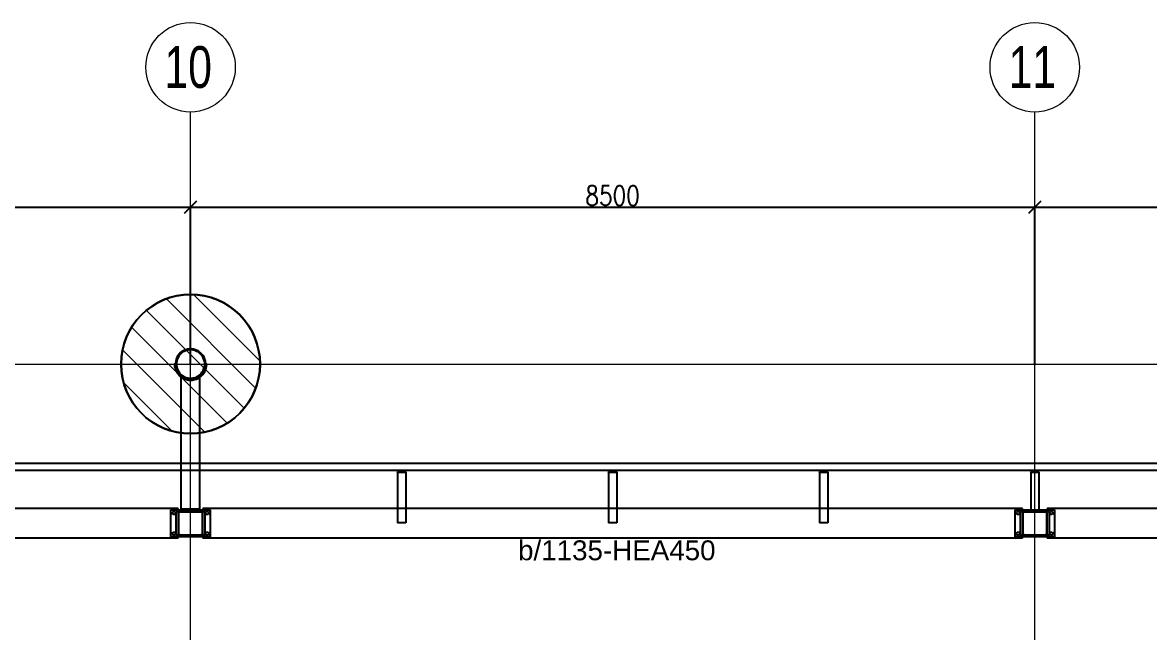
# Model space of a CAD drawing. Header units: millimetres. Extents: x -999 to 93225, y -17477 to 29086.
# Drawn here: x 36701 to 48047, y 22949 to 29086 of the extents above; entities that cross this region are included whole.
import ezdxf
from ezdxf.enums import TextEntityAlignment as Align

# ---------------------------------------------------------------- set-up
doc = ezdxf.new("R2010")
doc.units = ezdxf.units.MM
doc.header["$LTSCALE"] = 0.4
doc.linetypes.add('Grid Line', pattern=[3.33375, 1.905, -0.47625, 0.47625, -0.47625])
doc.layers.get('0').update_dxf_attribs({"color": 255})
for name, color, linetype, lineweight in [('0-3', 250, 'Continuous', 5), ('E_COLUMNAS', 1, 'Continuous', 18), ('E_COLUMNAS-1', 1, 'Continuous', 25), ('E_COLUMNAS-2', 1, 'Continuous', 9), ('E_COLUMNAS-3', 1, 'Continuous', 35), ('E_EJES', 8, 'Continuous', 9), ('E_EJES-1', 8, 'Grid Line', 9), ('E_TEXTO', 3, 'Continuous', 9), ('E_VIGAS-1', 254, 'Continuous', 25), ('E_VIGAS-2', 8, 'Continuous', 25), ('S-COLS-HDLN-1', 52, 'Continuous', 9), ('S-COLS-HDLN-2', 52, 'Continuous', 35)]:
    doc.layers.add(name, color=color, linetype=linetype, lineweight=lineweight)
doc.layers.add('COTAS', color=8, linetype='Continuous')
doc.styles.add('CNI_COTAS', font='romans.shx', dxfattribs={"width": 0.8})
doc.styles.add('Swis721 LtCn BT', font='swisscl.ttf', dxfattribs={"height": 0.42})
doc.styles.add('VERDANA', font='arial.ttf')
doc.dimstyles.new('1.5', dxfattribs={"dimscale": 0, "dimtxt": 200, "dimasz": 120, "dimexe": 4, "dimexo": 4, "dimgap": 15, "dimtad": 1, "dimdec": 0, "dimzin": 4, "dimdsep": 46, "dimtxsty": 'CNI_COTAS', "dimblk": 'OBLIQUE', "dimcen": -0.09, "dimclrd": 256, "dimclrt": 3, "dimadec": 0, "dimazin": 0, "dimtfac": 1, "dimtdec": 0, "dimtmove": 2, "dimatfit": 0, "dimldrblk": 'OBLIQUE', "dimfxl": 0.05, "dimtolj": 1, "dimtzin": 0, "dimarcsym": 0})

# ---------------------------------------------------------------- blocks, each defined once
blk = doc.blocks.new('EST_SFM_VIGA-METALICA-SECCION-C - EST_SFM_VIGA-METALICA-UPN160-1505289-_10_00m_N_E_-NIVEL-3 DOC')
at = {"layer": 'E_VIGAS-1'}
for p, q in [((44.822, 0.018), (-44.831, 0.018)), ((-44.831, -0.047), (44.822, -0.047))]:
    blk.add_line(p, q, dxfattribs=at)
blk = doc.blocks.new('DCTIB_CNI_EST_MOD-1A-FAC_0001_rvt-2-_10_00m_N_E_-NIVEL-3 DOC')
at = {"layer": 'E_VIGAS-1'}
for p, q in [((-46.539, 165.082), (-46.539, 165.096)), ((-46.534, 165.096), (-46.534, 165.082)), ((-44.414, 165.082), (-44.414, 165.096)), ((-44.409, 165.096), (-44.409, 165.082)), ((-42.289, 165.082), (-42.289, 165.096)), ((-42.284, 165.096), (-42.284, 165.082)), ((-40.165, 165.082), (-40.165, 165.096)), ((-40.16, 165.096), (-40.16, 165.082)), ((-46.578, 165.076), (-46.578, 165.077)), ((-46.578, 165.077), (-46.55, 165.077)), ((-46.578, 165.076), (-46.496, 165.076)), ((-46.496, 165.076), (-46.578, 165.076)), ((-46.578, 165.076), (-46.578, 164.564)), ((-46.539, 165.077), (-46.539, 165.082)), ((-46.534, 165.082), (-46.534, 165.077)), ((-46.524, 165.077), (-46.496, 165.077)), ((-46.496, 165.077), (-46.496, 165.076)), ((-46.496, 165.076), (-46.496, 164.564)), ((-44.453, 165.076), (-44.453, 165.077)), ((-44.453, 165.077), (-44.425, 165.077)), ((-44.453, 165.076), (-44.371, 165.076)), ((-44.371, 165.076), (-44.453, 165.076)), ((-44.453, 165.076), (-44.453, 164.564)), ((-44.414, 165.077), (-44.414, 165.082)), ((-44.409, 165.082), (-44.409, 165.077)), ((-44.399, 165.077), (-44.371, 165.077)), ((-44.371, 165.077), (-44.371, 165.076)), ((-44.371, 165.076), (-44.371, 164.564)), ((-42.328, 165.076), (-42.328, 165.077)), ((-42.328, 165.077), (-42.3, 165.077)), ((-42.328, 165.076), (-42.246, 165.076)), ((-42.246, 165.076), (-42.328, 165.076)), ((-42.328, 165.076), (-42.328, 164.564)), ((-42.289, 165.077), (-42.289, 165.082)), ((-42.284, 165.082), (-42.284, 165.077)), ((-42.274, 165.077), (-42.246, 165.077)), ((-42.246, 165.077), (-42.246, 165.076)), ((-42.246, 165.076), (-42.246, 164.564)), ((-40.203, 165.076), (-40.203, 165.077)), ((-40.203, 165.077), (-40.175, 165.077)), ((-40.203, 165.076), (-40.121, 165.076)), ((-40.121, 165.076), (-40.203, 165.076)), ((-40.203, 165.076), (-40.203, 164.685)), ((-40.165, 165.077), (-40.165, 165.082)), ((-40.16, 165.082), (-40.16, 165.077)), ((-40.149, 165.077), (-40.121, 165.077)), ((-40.121, 165.077), (-40.121, 165.076)), ((-40.121, 165.076), (-40.121, 164.685)), ((-40.121, 164.685), (-40.203, 164.685)), ((-46.496, 164.564), (-46.578, 164.564)), ((-44.371, 164.564), (-44.453, 164.564)), ((-42.246, 164.564), (-42.328, 164.564))]:
    blk.add_line(p, q, dxfattribs=at)
for points, knots in [([(-46.55, 165.077), (-46.549, 165.077), (-46.548, 165.077), (-46.545, 165.077), (-46.543, 165.078), (-46.541, 165.078), (-46.54, 165.08), (-46.539, 165.081), (-46.539, 165.082)], [0, 0, 0, 0, 0.142857, 0.285714, 0.428571, 0.571429, 0.785714, 1, 1, 1, 1]), ([(-46.539, 165.082), (-46.539, 165.081), (-46.54, 165.08), (-46.541, 165.078), (-46.543, 165.078), (-46.544, 165.077), (-46.545, 165.077), (-46.547, 165.077), (-46.549, 165.077), (-46.55, 165.077)], [0, 0, 0, 0, 0.285714, 0.428571, 0.571429, 0.678571, 0.732143, 0.785714, 1, 1, 1, 1]), ([(-46.524, 165.077), (-46.525, 165.077), (-46.526, 165.077), (-46.529, 165.077), (-46.531, 165.078), (-46.533, 165.078), (-46.534, 165.08), (-46.534, 165.081), (-46.534, 165.082)], [0, 0, 0, 0, 0.142857, 0.285714, 0.428571, 0.571429, 0.785714, 1, 1, 1, 1]), ([(-46.534, 165.082), (-46.534, 165.081), (-46.534, 165.08), (-46.532, 165.078), (-46.531, 165.078), (-46.529, 165.077), (-46.528, 165.077), (-46.527, 165.077), (-46.525, 165.077), (-46.524, 165.077)], [0, 0, 0, 0, 0.285714, 0.428571, 0.571429, 0.678571, 0.732143, 0.785714, 1, 1, 1, 1]), ([(-44.425, 165.077), (-44.424, 165.077), (-44.423, 165.077), (-44.42, 165.077), (-44.418, 165.078), (-44.416, 165.078), (-44.415, 165.08), (-44.414, 165.081), (-44.414, 165.082)], [0, 0, 0, 0, 0.142857, 0.285714, 0.428571, 0.571429, 0.785714, 1, 1, 1, 1]), ([(-44.414, 165.082), (-44.414, 165.081), (-44.415, 165.08), (-44.416, 165.078), (-44.418, 165.078), (-44.419, 165.077), (-44.42, 165.077), (-44.422, 165.077), (-44.424, 165.077), (-44.425, 165.077)], [0, 0, 0, 0, 0.285714, 0.428571, 0.571429, 0.678571, 0.732143, 0.785714, 1, 1, 1, 1]), ([(-44.399, 165.077), (-44.4, 165.077), (-44.401, 165.077), (-44.404, 165.077), (-44.406, 165.078), (-44.408, 165.078), (-44.409, 165.08), (-44.409, 165.081), (-44.409, 165.082)], [0, 0, 0, 0, 0.142857, 0.285714, 0.428571, 0.571429, 0.785714, 1, 1, 1, 1]), ([(-44.409, 165.082), (-44.409, 165.081), (-44.409, 165.08), (-44.407, 165.078), (-44.406, 165.078), (-44.404, 165.077), (-44.403, 165.077), (-44.402, 165.077), (-44.4, 165.077), (-44.399, 165.077)], [0, 0, 0, 0, 0.285714, 0.428571, 0.571429, 0.678571, 0.732143, 0.785714, 1, 1, 1, 1]), ([(-42.3, 165.077), (-42.299, 165.077), (-42.298, 165.077), (-42.295, 165.077), (-42.293, 165.078), (-42.291, 165.078), (-42.29, 165.08), (-42.289, 165.081), (-42.289, 165.082)], [0, 0, 0, 0, 0.142857, 0.285714, 0.428571, 0.571429, 0.785714, 1, 1, 1, 1]), ([(-42.289, 165.082), (-42.289, 165.081), (-42.29, 165.08), (-42.291, 165.078), (-42.293, 165.078), (-42.294, 165.077), (-42.295, 165.077), (-42.297, 165.077), (-42.299, 165.077), (-42.3, 165.077)], [0, 0, 0, 0, 0.285714, 0.428571, 0.571429, 0.678571, 0.732143, 0.785714, 1, 1, 1, 1]), ([(-42.274, 165.077), (-42.275, 165.077), (-42.276, 165.077), (-42.279, 165.077), (-42.281, 165.078), (-42.283, 165.078), (-42.284, 165.08), (-42.284, 165.081), (-42.284, 165.082)], [0, 0, 0, 0, 0.142857, 0.285714, 0.428571, 0.571429, 0.785714, 1, 1, 1, 1]), ([(-42.284, 165.082), (-42.284, 165.081), (-42.284, 165.08), (-42.282, 165.078), (-42.281, 165.078), (-42.279, 165.077), (-42.278, 165.077), (-42.277, 165.077), (-42.275, 165.077), (-42.274, 165.077)], [0, 0, 0, 0, 0.285714, 0.428571, 0.571429, 0.678571, 0.732143, 0.785714, 1, 1, 1, 1]), ([(-40.175, 165.077), (-40.174, 165.077), (-40.173, 165.077), (-40.17, 165.077), (-40.168, 165.078), (-40.166, 165.078), (-40.165, 165.08), (-40.165, 165.081), (-40.165, 165.082)], [0, 0, 0, 0, 0.142857, 0.285714, 0.428571, 0.571429, 0.785714, 1, 1, 1, 1]), ([(-40.165, 165.082), (-40.165, 165.081), (-40.165, 165.08), (-40.167, 165.078), (-40.168, 165.078), (-40.17, 165.077), (-40.171, 165.077), (-40.172, 165.077), (-40.174, 165.077), (-40.175, 165.077)], [0, 0, 0, 0, 0.285714, 0.428571, 0.571429, 0.678571, 0.732143, 0.785714, 1, 1, 1, 1]), ([(-40.149, 165.077), (-40.15, 165.077), (-40.151, 165.077), (-40.154, 165.077), (-40.156, 165.078), (-40.158, 165.078), (-40.159, 165.08), (-40.16, 165.081), (-40.16, 165.082)], [0, 0, 0, 0, 0.142857, 0.285714, 0.428571, 0.571429, 0.785714, 1, 1, 1, 1]), ([(-40.16, 165.082), (-40.16, 165.081), (-40.159, 165.08), (-40.158, 165.078), (-40.156, 165.078), (-40.155, 165.077), (-40.154, 165.077), (-40.152, 165.077), (-40.15, 165.077), (-40.149, 165.077)], [0, 0, 0, 0, 0.285714, 0.428571, 0.571429, 0.678571, 0.732143, 0.785714, 1, 1, 1, 1])]:
    blk.add_open_spline(points, degree=3, knots=knots, dxfattribs=at)
blk.add_blockref('EST_SFM_VIGA-METALICA-SECCION-C - EST_SFM_VIGA-METALICA-UPN160-1505289-_10_00m_N_E_-NIVEL-3 DOC', (-41.042, 165.143), dxfattribs=at)
blk = doc.blocks.new('EST_SCM_COLUMNA-METALICA-SECCION-CUADRADA - EST_SCM_COLUMNA-TUBULAR-CUADRADA_PTEØ_250x250e_8mm-V54-_10_00m_N_E_-NIVEL-3 DOC')
at = {"layer": 'S-COLS-HDLN-1'}
h = blk.add_hatch(dxfattribs=at)
h.set_pattern_fill('FP_27', color=256, style=0, pattern_type=2)
h.set_pattern_definition([(135, (48.662, -164.559), (-0.15909903, -0.15909903), [])])
h.paths.add_polyline_path([(-0.097, -0.125), (0.109, -0.125), (0.12, -0.12), (0.125, -0.109), (0.125, 0.109), (0.12, 0.12), (0.109, 0.125), (-0.109, 0.125), (-0.12, 0.12), (-0.125, 0.109), (-0.125, -0.109), (-0.12, -0.12), (-0.109, -0.125)])
h.paths.add_polyline_path([(-0.097, -0.117), (-0.109, -0.117), (-0.115, -0.115), (-0.117, -0.109), (-0.117, 0.109), (-0.115, 0.115), (-0.109, 0.117), (0.109, 0.117), (0.115, 0.115), (0.117, 0.109), (0.117, -0.109), (0.115, -0.115), (0.109, -0.117), (0.087, -0.117)])
at = {"layer": 'E_COLUMNAS-1'}
for p, q in [((0.109, 0.125), (-0.109, 0.125)), ((-0.109, 0.117), (0.109, 0.117)), ((-0.125, 0.109), (-0.125, -0.109)), ((-0.117, -0.109), (-0.117, 0.109)), ((0.117, 0.109), (0.117, -0.109)), ((0.125, -0.109), (0.125, 0.109)), ((0.109, -0.117), (-0.109, -0.117)), ((-0.109, -0.125), (0.109, -0.125))]:
    blk.add_line(p, q, dxfattribs=at)
for centre, radius, start, end in [((-0.109, 0.109), 0.016, 90, 180), ((-0.109, 0.109), 0.016, 139.7676, 178.6233), ((-0.109, 0.109), 0.016, 91.3767, 130.2324), ((-0.109, 0.109), 0.008, 90, 180), ((0.109, 0.109), 0.016, 360, 90), ((0.109, 0.109), 0.016, 49.7676, 88.6233), ((0.109, 0.109), 0.008, 0, 90), ((0.109, 0.109), 0.016, 1.3767, 40.2324), ((-0.109, -0.109), 0.016, 180, 270), ((-0.109, -0.109), 0.016, 181.3767, 220.2324), ((-0.109, -0.109), 0.008, 180, 270), ((0.109, -0.109), 0.016, 270, 360), ((0.109, -0.109), 0.008, 270, 360), ((0.109, -0.109), 0.016, 319.7676, 358.6233), ((-0.109, -0.109), 0.016, 229.7676, 268.6233), ((0.109, -0.109), 0.016, 271.3767, 310.2324)]:
    blk.add_arc(centre, radius, start, end, dxfattribs=at)
at = {"layer": 'S-COLS-HDLN-2'}
for centre, radius, start, end in [((-0.109, 0.109), 0.016, 130.4121, 139.5879), ((-0.109, 0.109), 0.008, 92.7534, 177.2466), ((0.109, 0.109), 0.008, 2.7534, 87.2466), ((0.109, 0.109), 0.016, 40.4121, 49.5879), ((-0.109, -0.109), 0.008, 182.7534, 267.2466), ((0.109, -0.109), 0.008, 272.7534, 357.2466), ((-0.109, -0.109), 0.016, 220.4121, 229.5879), ((0.109, -0.109), 0.016, 310.4121, 319.5879)]:
    blk.add_arc(centre, radius, start, end, dxfattribs=at)
blk = doc.blocks.new('Grid - CNI_NOMBRE EJES-372759-_10_00m_N_E_-NIVEL-3 DOC')
at = {"layer": 'E_EJES'}
blk.add_circle((0, 0), 0.003, dxfattribs=at)
blk = doc.blocks.new('EST_SCM_COLUMNA-METALICA-SECCION-CUADRADA - EST_SCM_COLUMNA-TUBULAR-CUADRADA_PTEØ_250x250e_8mm-3539288-_10_00m_N_E_-NIVEL-3 DOC')
at = {"layer": 'S-COLS-HDLN-1'}
h = blk.add_hatch(dxfattribs=at)
h.set_pattern_fill('FP_26', color=256, style=0, pattern_type=2)
h.set_pattern_definition([(135, (57.162, -164.559), (-0.15909903, -0.15909903), [])])
h.paths.add_polyline_path([(0.109, -0.125), (0.12, -0.12), (0.125, -0.109), (0.125, 0.109), (0.12, 0.12), (0.109, 0.125), (-0.11, 0.124), (-0.12, 0.12), (-0.125, 0.109), (-0.125, -0.109), (-0.12, -0.12), (-0.109, -0.125), (-0.042, -0.125)])
h.paths.add_polyline_path([(-0.042, -0.117), (-0.11, -0.117), (-0.115, -0.115), (-0.117, -0.109), (-0.117, 0.109), (-0.115, 0.115), (-0.109, 0.117), (0.109, 0.117), (0.115, 0.115), (0.117, 0.109), (0.117, -0.109), (0.115, -0.115), (0.109, -0.117)])
at = {"layer": 'E_COLUMNAS-1'}
for p, q in [((0.109, 0.125), (-0.109, 0.125)), ((-0.109, 0.117), (0.109, 0.117)), ((-0.125, 0.109), (-0.125, -0.109)), ((-0.117, -0.109), (-0.117, 0.109)), ((0.117, 0.109), (0.117, -0.109)), ((0.125, -0.109), (0.125, 0.109)), ((0.109, -0.117), (-0.109, -0.117)), ((-0.109, -0.125), (0.109, -0.125))]:
    blk.add_line(p, q, dxfattribs=at)
for centre, radius, start, end in [((-0.109, 0.109), 0.016, 90, 180), ((-0.109, 0.109), 0.016, 139.7676, 178.6233), ((-0.109, 0.109), 0.016, 91.3767, 130.2324), ((-0.109, 0.109), 0.008, 90, 180), ((0.109, 0.109), 0.016, 360, 90), ((0.109, 0.109), 0.016, 49.7676, 88.6233), ((0.109, 0.109), 0.008, 0, 90), ((0.109, 0.109), 0.016, 1.3767, 40.2324), ((-0.109, -0.109), 0.016, 180, 270), ((-0.109, -0.109), 0.016, 181.3767, 220.2324), ((-0.109, -0.109), 0.008, 180, 270), ((0.109, -0.109), 0.016, 270, 360), ((0.109, -0.109), 0.008, 270, 360), ((0.109, -0.109), 0.016, 319.7676, 358.6233), ((-0.109, -0.109), 0.016, 229.7676, 268.6233), ((0.109, -0.109), 0.016, 271.3767, 310.2324)]:
    blk.add_arc(centre, radius, start, end, dxfattribs=at)
at = {"layer": 'S-COLS-HDLN-2'}
for centre, radius, start, end in [((-0.109, 0.109), 0.016, 130.4121, 139.5879), ((-0.109, 0.109), 0.008, 92.7534, 177.2466), ((0.109, 0.109), 0.008, 2.7534, 87.2466), ((0.109, 0.109), 0.016, 40.4121, 49.5879), ((-0.109, -0.109), 0.008, 182.7534, 267.2466), ((0.109, -0.109), 0.008, 272.7534, 357.2466), ((-0.109, -0.109), 0.016, 220.4121, 229.5879), ((0.109, -0.109), 0.016, 310.4121, 319.5879)]:
    blk.add_arc(centre, radius, start, end, dxfattribs=at)
blk = doc.blocks.new('Bolt-72226993-2642 - 1511')
at = {"color": 7, "linetype": 'Continuous'}
for p, q in [((38039, 30182), (38047, 30197)), ((38047, 30167), (38039, 30182)), ((38047, 30197), (38065, 30197)), ((38065, 30197), (38073, 30182)), ((38073, 30182), (38065, 30167)), ((38374, 30182), (38382, 30197)), ((38382, 30167), (38374, 30182)), ((38382, 30197), (38400, 30197)), ((38400, 30197), (38408, 30182)), ((38408, 30182), (38400, 30167)), ((38065, 30167), (38047, 30167)), ((38400, 30167), (38382, 30167)), ((38039, 29972), (38047, 29987)), ((38047, 29957), (38039, 29972)), ((38047, 29987), (38065, 29987)), ((38065, 29957), (38047, 29957)), ((38065, 29987), (38073, 29972)), ((38073, 29972), (38065, 29957)), ((38374, 29972), (38382, 29987)), ((38382, 29957), (38374, 29972)), ((38382, 29987), (38400, 29987)), ((38400, 29957), (38382, 29957)), ((38400, 29987), (38408, 29972)), ((38408, 29972), (38400, 29957))]:
    blk.add_line(p, q, dxfattribs=at)
blk = doc.blocks.new('Part-72226993-2641 - 1511')
at = {"color": 2, "linetype": 'Continuous'}
for p, q in [((38026, 30212), (38421, 30212)), ((38026, 29942), (38026, 30212)), ((38421, 30212), (38421, 29942)), ((38421, 29942), (38026, 29942))]:
    blk.add_line(p, q, dxfattribs=at)
blk = doc.blocks.new('_Oblique')
at = {"color": 0, "linetype": 'ByBlock', "lineweight": -2}
blk.add_line((-0.5, -0.5), (0.5, 0.5), dxfattribs=at)
blk = doc.blocks.new('*D844')
at = {"layer": 'COTAS', "color": 0, "lineweight": -2, "transparency": 16777216}
for p, q in [((29892, 25689), (29892, 27233)), ((38392, 25650), (38392, 27233))]:
    blk.add_line(p, q, dxfattribs=at)
at = {"layer": 'COTAS', "lineweight": -2, "transparency": 16777216}
blk.add_line((29892, 27229), (38392, 27229), dxfattribs=at)
at = {"layer": 'Defpoints', "color": 0, "transparency": 16777216}
for p in [(38392, 27229), (29892, 25685), (38392, 25646)]:
    blk.add_point(p, dxfattribs=at)
at = {"layer": 'COTAS', "lineweight": -2, "transparency": 16777216, "xscale": 120, "yscale": 120, "zscale": 120, "rotation": 180}
blk.add_blockref('_Oblique', (29892, 27229), dxfattribs=at)
at = {"layer": 'COTAS', "lineweight": -2, "transparency": 16777216, "xscale": 120, "yscale": 120, "zscale": 120}
blk.add_blockref('_Oblique', (38392, 27229), dxfattribs=at)
at = {"layer": 'COTAS', "color": 3, "transparency": 16777216, "insert": (34142, 27344), "char_height": 200, "attachment_point": 5, "style": 'CNI_COTAS'}
blk.add_mtext('\\A1;8500', dxfattribs=at)
blk = doc.blocks.new('*D845')
at = {"layer": 'COTAS', "color": 0, "lineweight": -2, "transparency": 16777216}
for p, q in [((38392, 25650), (38392, 27233)), ((46892, 25645), (46892, 27233))]:
    blk.add_line(p, q, dxfattribs=at)
at = {"layer": 'COTAS', "lineweight": -2, "transparency": 16777216}
blk.add_line((38392, 27229), (46892, 27229), dxfattribs=at)
at = {"layer": 'Defpoints', "color": 0, "transparency": 16777216}
for p in [(46892, 27229), (38392, 25646), (46892, 25641)]:
    blk.add_point(p, dxfattribs=at)
at = {"layer": 'COTAS', "lineweight": -2, "transparency": 16777216, "xscale": 120, "yscale": 120, "zscale": 120, "rotation": 180}
blk.add_blockref('_Oblique', (38392, 27229), dxfattribs=at)
at = {"layer": 'COTAS', "lineweight": -2, "transparency": 16777216, "xscale": 120, "yscale": 120, "zscale": 120}
blk.add_blockref('_Oblique', (46892, 27229), dxfattribs=at)
at = {"layer": 'COTAS', "color": 3, "transparency": 16777216, "insert": (42642, 27344), "char_height": 200, "attachment_point": 5, "style": 'CNI_COTAS'}
blk.add_mtext('\\A1;8500', dxfattribs=at)
blk = doc.blocks.new('*D846')
at = {"layer": 'COTAS', "color": 0, "lineweight": -2, "transparency": 16777216}
for p, q in [((46892, 25645), (46892, 27233)), ((55392, 25654), (55392, 27233))]:
    blk.add_line(p, q, dxfattribs=at)
at = {"layer": 'COTAS', "lineweight": -2, "transparency": 16777216}
blk.add_line((46892, 27229), (55392, 27229), dxfattribs=at)
at = {"layer": 'Defpoints', "color": 0, "transparency": 16777216}
for p in [(55392, 27229), (55392, 25650), (46892, 25641)]:
    blk.add_point(p, dxfattribs=at)
at = {"layer": 'COTAS', "lineweight": -2, "transparency": 16777216, "xscale": 120, "yscale": 120, "zscale": 120, "rotation": 180}
blk.add_blockref('_Oblique', (46892, 27229), dxfattribs=at)
at = {"layer": 'COTAS', "lineweight": -2, "transparency": 16777216, "xscale": 120, "yscale": 120, "zscale": 120}
blk.add_blockref('_Oblique', (55392, 27229), dxfattribs=at)
at = {"layer": 'COTAS', "color": 3, "transparency": 16777216, "insert": (51142, 27344), "char_height": 200, "attachment_point": 5, "style": 'CNI_COTAS'}
blk.add_mtext('\\A1;8500', dxfattribs=at)

msp = doc.modelspace()

# ---------------------------------------------------------------- hatches: boundary and pattern name
at = {"layer": 'E_COLUMNAS'}
h = msp.add_hatch(dxfattribs=at)
h.set_pattern_fill('FP_1', color=256, scale=1000, style=0, pattern_type=2)
h.set_pattern_definition([(135, (104054.57, -115012.8), (-159.09903, -159.09903), [])])
h.paths.add_polyline_path([(38392.5, 24949.6), (38483.8, 24955.6), (38573.6, 24973.5), (38660.4, 25002.9), (38742.5, 25043.4), (38818.6, 25094.3), (38887.5, 25154.6), (38947.8, 25223.5), (38998.7, 25299.6), (39039.2, 25381.7), (39068.6, 25468.4), (39086.5, 25558.2), (39092.5, 25649.6), (39086.5, 25741), (39068.6, 25830.8), (39039.2, 25917.5), (38998.7, 25999.6), (38947.8, 26075.7), (38887.5, 26144.6), (38818.6, 26205), (38736.1, 26259), (38660.4, 26296.3), (38573.6, 26325.8), (38483.8, 26343.6), (38392.5, 26349.6), (38301.1, 26343.6), (38211.3, 26325.8), (38124.6, 26296.3), (38042.5, 26255.8), (37966.3, 26205), (37897.5, 26144.6), (37837.1, 26075.7), (37786.3, 25999.6), (37745.8, 25917.5), (37716.3, 25830.8), (37698.5, 25741), (37692.5, 25649.6), (37698.5, 25558.2), (37716.3, 25468.4), (37745.8, 25381.7), (37786.3, 25299.6), (37837.1, 25223.5), (37897.5, 25154.6), (37966.3, 25094.3), (38042.5, 25043.4), (38124.6, 25002.9), (38211.3, 24973.5), (38301.1, 24955.6)])
h = msp.add_hatch(dxfattribs=at)
h.set_pattern_fill('FP_1', color=256, scale=1000, style=0, pattern_type=2)
h.set_pattern_definition([(135, (104054.57, -115012.8), (-159.09903, -159.09903), [])])
h.paths.add_polyline_path([(38392.5, 24949.6), (38483.8, 24955.6), (38573.6, 24973.5), (38660.4, 25002.9), (38742.5, 25043.4), (38818.6, 25094.3), (38887.5, 25154.6), (38947.8, 25223.5), (38998.7, 25299.6), (39039.2, 25381.7), (39068.6, 25468.4), (39086.5, 25558.2), (39092.5, 25649.6), (39086.5, 25741), (39068.6, 25830.8), (39039.2, 25917.5), (38998.7, 25999.6), (38947.8, 26075.7), (38887.5, 26144.6), (38818.6, 26205), (38736.1, 26259), (38660.4, 26296.3), (38573.6, 26325.8), (38483.8, 26343.6), (38392.5, 26349.6), (38301.1, 26343.6), (38211.3, 26325.8), (38124.6, 26296.3), (38042.5, 26255.8), (37966.3, 26205), (37897.5, 26144.6), (37837.1, 26075.7), (37786.3, 25999.6), (37745.8, 25917.5), (37716.3, 25830.8), (37698.5, 25741), (37692.5, 25649.6), (37698.5, 25558.2), (37716.3, 25468.4), (37745.8, 25381.7), (37786.3, 25299.6), (37837.1, 25223.5), (37897.5, 25154.6), (37966.3, 25094.3), (38042.5, 25043.4), (38124.6, 25002.9), (38211.3, 24973.5), (38301.1, 24955.6)])
at = {"layer": 'E_COLUMNAS-2'}
h = msp.add_hatch(dxfattribs=at)
h.set_pattern_fill('FP_1', color=256, scale=1000, style=0, pattern_type=2)
h.set_pattern_definition([(135, (87054.57, -140512.8), (-159.09903, -159.09903), [])])
h.paths.add_polyline_path([(47001.5, 23921.5), (47012.8, 23926.2), (47017.5, 23937.6), (47017.5, 24155.5), (47012.8, 24166.8), (47001.5, 24171.5), (46783.5, 24171.5), (46772.2, 24166.8), (46767.5, 24155.5), (46767.5, 23937.5), (46772.2, 23926.2), (46783.5, 23921.5), (46923.4, 23921.5)])
h.paths.add_polyline_path([(46783.5, 23929.5), (46777.8, 23931.8), (46775.5, 23937.5), (46775.5, 24155.5), (46777.8, 24161.2), (46783.5, 24163.5), (47001.6, 24163.4), (47007.1, 24161.2), (47009.5, 24155.4), (47009.3, 23937.2), (47007.1, 23931.8), (47001.5, 23929.5), (46923.4, 23929.5)])

# ---------------------------------------------------------------- linework, layer by layer
at = {"color": 2, "linetype": 'Continuous'}
for points in [[(38542, 25679.4, 1), (38242.9, 25619.9, 1)], [(38532.2, 25621.8, 1), (38252.7, 25677.4, 1)]]:
    msp.add_lwpolyline(points, format="xyb", close=True, dxfattribs=at)
at = {"layer": 'E_COLUMNAS-1'}
for p, q in [((47001.5, 24171.5), (46783.5, 24171.5)), ((46775.5, 23937.5), (46775.5, 24155.5)), ((46783.5, 24163.5), (47001.5, 24163.5)), ((47009.5, 24155.5), (47009.5, 23937.5)), ((47017.5, 23937.5), (47017.5, 24155.5)), ((47001.5, 23929.5), (46783.5, 23929.5)), ((46783.5, 23921.5), (47001.5, 23921.5))]:
    msp.add_line(p, q, dxfattribs=at)
msp.add_circle((38392.5, 25649.6), 700, dxfattribs=at)
for centre, radius, start, end in [((38392.5, 25649.6), 700, 0, 180), ((38392.5, 25649.6), 700, 180, 0), ((46783.5, 24155.5), 16, 90, 180), ((46783.5, 24155.5), 16, 90, 180), ((46783.5, 24155.5), 16, 91.37671, 130.23244), ((46783.5, 24155.5), 16, 91.37671, 130.23244), ((47001.5, 24155.5), 16, 0, 90), ((47001.5, 24155.5), 16, 0, 90), ((47001.5, 24155.5), 16, 49.76756, 88.62329), ((47001.5, 24155.5), 16, 49.76756, 88.62329), ((46783.5, 24155.5), 16, 139.76756, 178.62329), ((46783.5, 24155.5), 8, 90, 180), ((46783.5, 24155.5), 8, 90, 180), ((47001.5, 24155.5), 8, 0, 90), ((47001.5, 24155.5), 8, 0, 90), ((47001.5, 24155.5), 16, 1.37671, 40.23244), ((47001.5, 24155.5), 16, 1.37671, 40.23244), ((46783.5, 23937.5), 16, 180, 270), ((46783.5, 23937.5), 16, 180, 270), ((46783.5, 23937.5), 16, 181.37671, 220.23244), ((46783.5, 23937.5), 16, 229.76756, 268.62329), ((46783.5, 23937.5), 16, 229.76756, 268.62329), ((46783.5, 23937.5), 8, 180, 270), ((46783.5, 23937.5), 8, 180, 270), ((47001.5, 23937.5), 16, 270, 0), ((47001.5, 23937.5), 8, 270, 0), ((47001.5, 23937.5), 16, 270, 0), ((47001.5, 23937.5), 8, 270, 0), ((47001.5, 23937.5), 16, 271.37671, 310.23244), ((47001.5, 23937.5), 16, 271.37671, 310.23244), ((47001.5, 23937.5), 16, 319.76756, 358.62329), ((47001.5, 23937.5), 16, 319.76756, 358.62329)]:
    msp.add_arc(centre, radius, start, end, dxfattribs=at)
at = {"layer": 'E_EJES-1'}
for p, q in [((38392.5, -2529.9), (38392.5, 28185.7)), ((46892.5, -2529.9), (46892.5, 28185.7)), ((-99.3, 25649.6), (92325, 25649.6))]:
    msp.add_line(p, q, dxfattribs=at)
at = {"layer": 'E_VIGAS-2'}
for p, q in [((38297.5, 24191.5), (38297.5, 25518)), ((38487.5, 24171.5), (38487.5, 25518)), ((38267.5, 24196.5), (30017.5, 24196.5)), ((38267.5, 24187.7), (38267.5, 24196.5)), ((38297.5, 24191.5), (38487.5, 24191.5)), ((46767.5, 24196.5), (38517.5, 24196.5)), ((38517.5, 24196.5), (38517.5, 24187.7)), ((46767.5, 24187.7), (46767.5, 24196.5)), ((55222.5, 24196.5), (47017.5, 24196.5)), ((47017.5, 24196.5), (47017.5, 24187.7)), ((38247.5, 23937.5), (38247.5, 24155.5)), ((38537.5, 24155.5), (38537.5, 23937.5)), ((46747.5, 23937.5), (46747.5, 24155.5)), ((47037.5, 24155.5), (47037.5, 23937.5)), ((38267.5, 23896.5), (30017.5, 23896.5)), ((38267.5, 23896.5), (38267.5, 23905.2)), ((38517.5, 23905.2), (38517.5, 23896.5)), ((46767.5, 23896.5), (38517.5, 23896.5)), ((46767.5, 23896.5), (46767.5, 23905.2)), ((47017.5, 23905.2), (47017.5, 23896.5)), ((47017.5, 23905.2), (47017.5, 23896.5)), ((55222.5, 23896.5), (47017.5, 23896.5))]:
    msp.add_line(p, q, dxfattribs=at)
msp.add_lwpolyline([(38533.5, 25592.5), (38527, 25579.1), (38526, 25577.2), (38518.6, 25564.5), (38515.8, 25560.4), (38506.8, 25549.4), (38504.7, 25547.1), (38493.8, 25536.3), (38491.7, 25534.5), (38480.7, 25525.4), (38476.4, 25522.4), (38463.7, 25515.3), (38461.7, 25514.3), (38448.2, 25507.9), (38444.1, 25506.4), (38430.5, 25502.3), (38426.9, 25501.4), (38411.8, 25498.8), (38409.6, 25498.5), (38395.4, 25497.1), (38389.5, 25497.1), (38375.3, 25498.5), (38373.2, 25498.8), (38358.1, 25501.4), (38354.5, 25502.3), (38340.8, 25506.4), (38336.8, 25507.9), (38323.2, 25514.3), (38321.3, 25515.3), (38308.6, 25522.4), (38304.2, 25525.4), (38293.2, 25534.5), (38291.1, 25536.3), (38280.3, 25547.1), (38278.2, 25549.4), (38269.1, 25560.4), (38266.3, 25564.5), (38259, 25577.2), (38258, 25579.1), (38251.5, 25592.5), (38249.8, 25596.9), (38245.7, 25610.5), (38244.9, 25613.8), (38242.1, 25628.8), (38241.7, 25631.3), (38240.1, 25648.3), (38230.1, 25647.3), (38231.8, 25630.3), (38232.3, 25627), (38235, 25612), (38236.1, 25607.6), (38240.2, 25594), (38242.5, 25588.2), (38249, 25574.8), (38250.3, 25572.2), (38257.6, 25559.5), (38261.4, 25554.1), (38270.4, 25543), (38273.2, 25540), (38284.1, 25529.2), (38286.9, 25526.7), (38297.9, 25517.7), (38303.7, 25513.7), (38316.4, 25506.6), (38319, 25505.3), (38332.5, 25498.9), (38337.9, 25496.8), (38351.6, 25492.7), (38356.4, 25491.5), (38371.5, 25488.9), (38374.4, 25488.6), (38388.6, 25487.2), (38396.4, 25487.2), (38410.6, 25488.6), (38413.5, 25488.9), (38428.6, 25491.5), (38433.4, 25492.7), (38447, 25496.8), (38452.4, 25498.9), (38466, 25505.3), (38468.6, 25506.6), (38481.3, 25513.7), (38487.1, 25517.7), (38498.1, 25526.7), (38500.8, 25529.2), (38511.7, 25540), (38514.5, 25543), (38523.6, 25554.1), (38527.3, 25559.5), (38534.7, 25572.2), (38536, 25574.8), (38542.5, 25588.2), (38544.7, 25594), (38548.9, 25607.6), (38549.9, 25612), (38552.7, 25627), (38553.2, 25630.3), (38554.8, 25647.3), (38544.9, 25648.3), (38543.2, 25631.3), (38542.9, 25628.8), (38540.1, 25613.8), (38539.3, 25610.5), (38535.2, 25596.9)], close=True, dxfattribs=at)
for centre, start, end in [((38283.5, 24155.5), 116.3878, 180), ((38501.5, 24155.5), 0, 63.6122), ((46783.5, 24155.5), 116.3878, 180), ((47001.5, 24155.5), 0, 63.6122), ((38283.5, 23937.5), 180, 243.6122), ((38501.5, 23937.5), 296.3878, 0), ((46783.5, 23937.5), 180, 243.6122), ((47001.5, 23937.5), 296.3878, 0), ((47001.5, 23937.5), 296.3878, 0)]:
    msp.add_arc(centre, 36, start, end, dxfattribs=at)
at = {"layer": 'S-COLS-HDLN-2'}
for p, q in [((46997.5, 24163.5), (46997.5, 24171.5)), ((47009.5, 24074.8), (47017.5, 24074.8)), ((47009.5, 24072.2), (47017.5, 24072.2)), ((47009.5, 24020.7), (47017.5, 24020.7)), ((47009.5, 24018.2), (47017.5, 24018.2)), ((46997.5, 23921.5), (46997.5, 23929.5))]:
    msp.add_line(p, q, dxfattribs=at)
for centre, radius, start, end in [((46783.5, 24155.5), 16, 130.41214, 139.58786), ((46783.5, 24155.5), 8, 92.75341, 177.24659), ((46783.5, 24155.5), 8, 92.75341, 177.24659), ((47001.5, 24155.5), 8, 2.75341, 87.24659), ((47001.5, 24155.5), 8, 2.75341, 87.24659), ((47001.5, 24155.5), 16, 40.41214, 49.58786), ((47001.5, 24155.5), 16, 40.41214, 49.58786), ((46783.5, 23937.5), 16, 220.41214, 229.58786), ((46783.5, 23937.5), 16, 220.41214, 229.58786), ((46783.5, 23937.5), 8, 182.75341, 267.24659), ((46783.5, 23937.5), 8, 182.75341, 267.24659), ((47001.5, 23937.5), 8, 272.75341, 357.24659), ((47001.5, 23937.5), 8, 272.75341, 357.24659), ((47001.5, 23937.5), 16, 310.41214, 319.58786), ((47001.5, 23937.5), 16, 310.41214, 319.58786)]:
    msp.add_arc(centre, radius, start, end, dxfattribs=at)

# ---------------------------------------------------------------- block references
for name, p in [('Part-72226993-2641 - 1511', (169.1, -6030.4)), ('Part-72226993-2641 - 1511', (8669.1, -6030.4)), ('Bolt-72226993-2642 - 1511', (169.1, -6030.4)), ('Bolt-72226993-2642 - 1511', (8669.1, -6030.4))]:
    msp.add_blockref(name, p)
at = {"layer": '0-3', "lineweight": 0, "xscale": 1000.000000003685, "yscale": 1000.000000003685, "zscale": 1000.000000003685}
msp.add_blockref('DCTIB_CNI_EST_MOD-1A-FAC_0001_rvt-2-_10_00m_N_E_-NIVEL-3 DOC', (87054.6, -140512.8), dxfattribs=at)
at = {"layer": 'E_COLUMNAS-3'}
for name, p, xscale, yscale, zscale in [('EST_SCM_COLUMNA-METALICA-SECCION-CUADRADA - EST_SCM_COLUMNA-TUBULAR-CUADRADA_PTEØ_250x250e_8mm-V54-_10_00m_N_E_-NIVEL-3 DOC', (38392.5, 24046.5), 1000.000000003685, 1000.000000003685, 1000.000000003685), ('EST_SCM_COLUMNA-METALICA-SECCION-CUADRADA - EST_SCM_COLUMNA-TUBULAR-CUADRADA_PTEØ_250x250e_8mm-3539288-_10_00m_N_E_-NIVEL-3 DOC', (38392.5, 24046.5), 1000.000000003685, 1000.000000003685, 1000.000000003685), ('EST_SCM_COLUMNA-METALICA-SECCION-CUADRADA - EST_SCM_COLUMNA-TUBULAR-CUADRADA_PTEØ_250x250e_8mm-V54-_10_00m_N_E_-NIVEL-3 DOC', (38392.5, 24046.5), 999.9999999999967, 999.9999999999967, 999.9999999999967), ('EST_SCM_COLUMNA-METALICA-SECCION-CUADRADA - EST_SCM_COLUMNA-TUBULAR-CUADRADA_PTEØ_250x250e_8mm-3539288-_10_00m_N_E_-NIVEL-3 DOC', (46892.5, 24046.5), 1000.000000003685, 1000.000000003685, 1000.000000003685)]:
    msp.add_blockref(name, p, dxfattribs=dict(at, xscale=xscale, yscale=yscale, zscale=zscale))
at = {"layer": 'E_EJES', "xscale": 150000.0000005526, "yscale": 150000.0000005526, "zscale": 150000.0000005526}
for p in [(38392.5, 28635.7), (46892.5, 28635.7)]:
    msp.add_blockref('Grid - CNI_NOMBRE EJES-372759-_10_00m_N_E_-NIVEL-3 DOC', p, dxfattribs=at)

# ---------------------------------------------------------------- texts
at = {"layer": 'E_EJES', "char_height": 420, "width": 625.316, "attachment_point": 1, "style": 'Swis721 LtCn BT'}
for s, insert in [('10', (38129, 28848.3)), ('11', (46629, 28848.3))]:
    msp.add_mtext(s, dxfattribs=dict(at, insert=insert))
at = {"layer": 'E_TEXTO', "style": 'VERDANA'}
msp.add_text('b/1135-HEA450', height=200, dxfattribs=at).set_placement((42684.3, 23675.7), align=Align.CENTER)

# ---------------------------------------------------------------- dimensions: what is measured, and where the dimension line sits
at = {"layer": 'COTAS'}
for base, p1, p2, picture, middle in [((38392.5, 27229.2), (29892.5, 25685.2), (38392.5, 25645.6), '*D844', (34142.5, 27344.2)), ((46892.5, 27229.2), (38392.5, 25645.6), (46892.5, 25641.1), '*D845', (42642.5, 27344.2)), ((55392.5, 27229.2), (46892.5, 25641.1), (55392.5, 25649.6), '*D846', (51142.5, 27344.2))]:
    dim = msp.add_linear_dim(base=base, p1=p1, p2=p2, dimstyle='1.5', override={"dimscale": 1}, dxfattribs=at)
    dim.commit()
    dim.dimension.update_dxf_attribs({"geometry": picture, "text_midpoint": middle})

doc.saveas('drawing.dxf')
